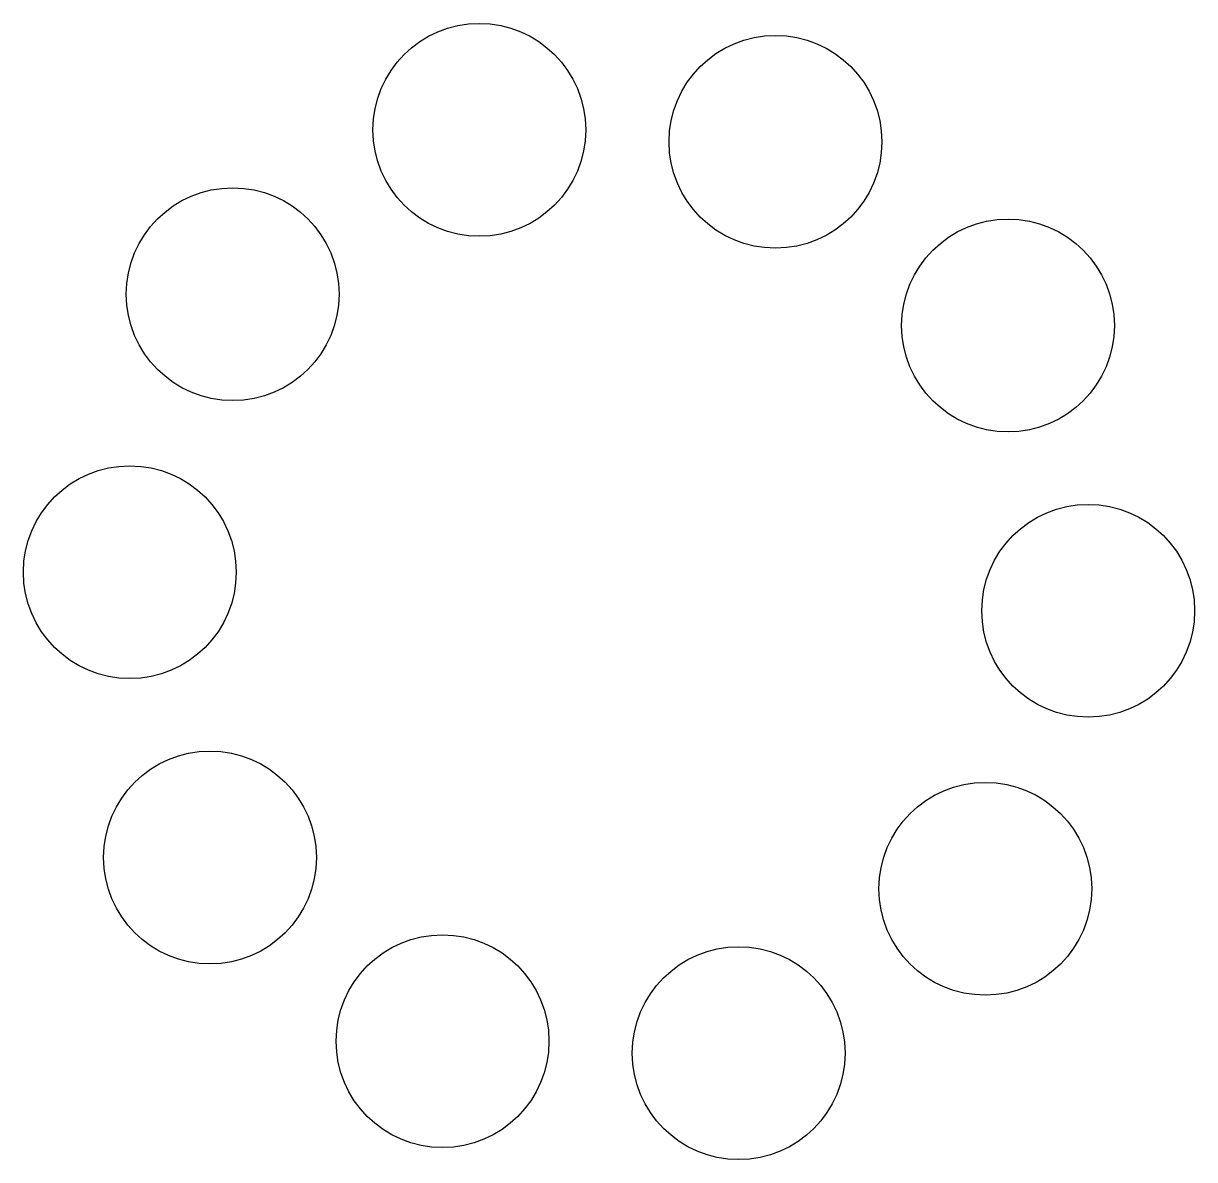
# Model space of a CAD drawing. Header units: millimetres. Extents: x 40 to 260, y 43 to 257.
import ezdxf

# ---------------------------------------------------------------- set-up
doc = ezdxf.new("R2010")
doc.units = ezdxf.units.MM

msp = doc.modelspace()

# ---------------------------------------------------------------- linework, layer by layer
for centre in [(125.62, 236.78), (181.29, 234.53), (79.27, 205.88), (225, 200), (59.93, 153.63), (240.07, 146.37), (75, 100), (220.73, 94.12), (118.71, 65.47), (174.38, 63.22)]:
    msp.add_circle(centre, 20)

doc.saveas('drawing.dxf')
